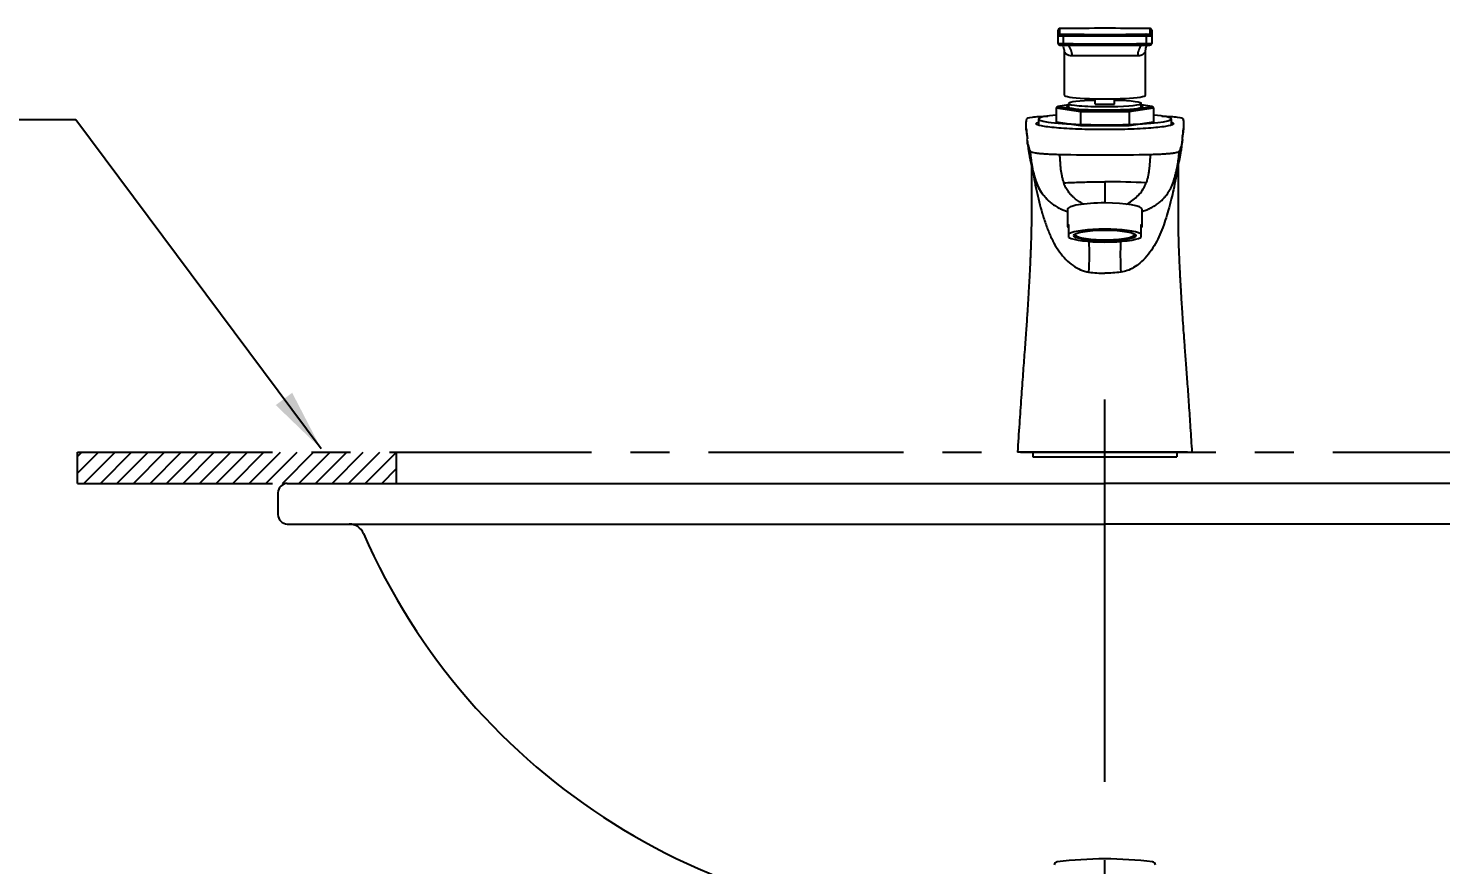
# Model space of a CAD drawing. Extents: x 283 to 7722, y -137 to 2100.
# Drawn here: x 855 to 1307.6, y 687 to 955 of the extents above; entities that cross this region are included whole.
import ezdxf

# ---------------------------------------------------------------- set-up
doc = ezdxf.new("R2010")
doc.units = 0
doc.header["$LTSCALE"] = 50
doc.header["$MEASUREMENT"] = 0
doc.linetypes.add('CENTER', pattern=[2, 1.25, -0.25, 0.25, -0.25])
doc.linetypes.add('HIDDEN', pattern=[0.375, 0.25, -0.125])
doc.layers.get('0').update_dxf_attribs({"linetype": 'CONTINUOUS'})
doc.layers.get('DEFPOINTS').update_dxf_attribs({"linetype": 'CONTINUOUS'})
for name, color, linetype in [('1', 1, 'CENTER'), ('3', 3, 'CONTINUOUS'), ('30', 7, 'CONTINUOUS'), ('CENTER', 2, 'CENTER')]:
    doc.layers.add(name, color=color, linetype=linetype)
doc.styles.get("Standard").update_dxf_attribs({"font": 'NanumGothic.ttf'})
doc.dimstyles.get("Standard").update_dxf_attribs({"dimtxt": 2.5, "dimasz": 2, "dimexe": 2, "dimexo": 1, "dimgap": 2, "dimtad": 1, "dimdec": 0, "dimlfac": 10, "dimrnd": 1, "dimzin": 0, "dimdsep": 46, "dimtxsty": 'Standard', "dimcen": 0, "dimclrd": 7, "dimclre": 7, "dimclrt": 2, "dimadec": 0, "dimazin": 0, "dimtfac": 1, "dimtdec": 0, "dimtofl": 0, "dimtmove": 0, "dimatfit": 3, "dimfxl": 0, "dimtolj": 1, "dimtzin": 0, "dimarcsym": 0})

# ---------------------------------------------------------------- blocks, each defined once
blk = doc.blocks.new('*D4')
at = {"color": 3, "lineweight": -2}
for p, q in [((1644.77, 809.14), (1704.77, 809.14)), ((1684.77, 789.14), (1684.77, 665.04)), ((1684.77, 499.14), (1684.77, 623.24)), ((1232.5, 479.14), (1704.77, 479.14))]:
    blk.add_line(p, q, dxfattribs=at)
at = {"color": 3}
for points in [[(1681.43, 789.14), (1688.1, 789.14), (1684.77, 809.14)], [(1681.43, 499.14), (1688.1, 499.14), (1684.77, 479.14)]]:
    blk.add_solid(points, dxfattribs=at)
at = {"layer": 'DEFPOINTS', "color": 0}
for p in [(1644.77, 809.14), (1232.5, 479.14), (1684.77, 479.14)]:
    blk.add_point(p, dxfattribs=at)
at = {"color": 2, "insert": (1684.77, 644.14), "char_height": 20, "attachment_point": 5}
blk.add_mtext('\\A1;330', dxfattribs=at)
blk = doc.blocks.new('*D6')
at = {"color": 3, "lineweight": -2}
for p, q in [((1529.21, 809.14), (1585, 809.14)), ((1565, 789.14), (1565, 741.64)), ((1565, 654.14), (1565, 701.64)), ((1230.55, 634.14), (1585, 634.14))]:
    blk.add_line(p, q, dxfattribs=at)
at = {"color": 3}
for points in [[(1561.67, 789.14), (1568.33, 789.14), (1565, 809.14)], [(1561.67, 654.14), (1568.33, 654.14), (1565, 634.14)]]:
    blk.add_solid(points, dxfattribs=at)
at = {"layer": 'DEFPOINTS', "color": 0}
for p in [(1529.21, 809.14), (1230.55, 634.14), (1565, 634.14)]:
    blk.add_point(p, dxfattribs=at)
at = {"color": 2, "insert": (1565, 721.64), "char_height": 20, "attachment_point": 5}
blk.add_mtext('\\A1;175', dxfattribs=at)

msp = doc.modelspace()

# ---------------------------------------------------------------- hatches: boundary and pattern name
h = msp.add_hatch()
h.set_pattern_fill('ANSI31', color=256, scale=30, style=0)
h.paths.add_polyline_path([(973, 809.14283), (973, 819.14283), (870.7872, 819.14283), (870.7872, 809.14283)])

# ---------------------------------------------------------------- linework, layer by layer
at = {"ltscale": 0.5}
for p, q in [((1226.47432, 819.14286), (1173.51479, 819.14286)), ((1223.06956, 819.14286), (1176.93044, 819.14281)), ((1176.93044, 819.14281), (1176.93044, 817.66429)), ((1223.06956, 819.14286), (1223.06956, 817.66429))]:
    msp.add_line(p, q, dxfattribs=at)
at = {"color": 7, "linetype": 'HIDDEN'}
msp.add_line((1182.51562, 819.1429), (1182.51562, 819.14282), dxfattribs=at)
at = {"layer": '1', "color": 7, "linetype": 'Continuous'}
for p, q in [((1184.99456, 952.61637), (1184.99456, 954.37027)), ((1184.99456, 950.11675), (1184.99456, 952.61637)), ((1185.49456, 954.8702), (1185.49456, 953.11629)), ((1186.66614, 952.56942), (1186.66614, 950.06981)), ((1213.32297, 950.06981), (1213.32297, 952.56942)), ((1214.49456, 953.11629), (1214.49456, 954.8702)), ((1214.99456, 954.37027), (1214.99456, 952.61637)), ((1214.99456, 952.61637), (1214.99456, 950.11675)), ((1186.99456, 947.25573), (1186.99456, 933.49798)), ((1212.99456, 933.49798), (1212.99456, 947.26955)), ((1192.20033, 928.21441), (1184.4061, 929.39101)), ((1184.4061, 929.39101), (1184.4061, 924.90814)), ((1188.34462, 930.40408), (1184.88394, 929.88166)), ((1188.34465, 930.39651), (1184.98345, 929.88911)), ((1184.98345, 929.88911), (1192.489, 928.75608)), ((1188.34456, 930.8853), (1188.34456, 929.54512)), ((1207.78879, 928.21441), (1192.20033, 928.21441)), ((1192.20033, 928.21441), (1192.20033, 923.73153)), ((1192.489, 928.75608), (1207.50011, 928.75608)), ((1196.89456, 930.61077), (1196.89456, 932.39776)), ((1196.89456, 930.61077), (1203.09456, 930.61077)), ((1203.09456, 930.61077), (1203.09456, 932.39776)), ((1207.50011, 928.75608), (1215.00566, 929.88911)), ((1215.58301, 929.39101), (1207.78879, 928.21441)), ((1207.78879, 928.21441), (1207.78879, 923.73153)), ((1215.00566, 929.88911), (1211.64447, 930.39651)), ((1215.10517, 929.88166), (1211.64449, 930.40408)), ((1211.64456, 929.54512), (1211.64456, 930.8853)), ((1215.58301, 929.39101), (1215.58301, 924.90814)), ((1178.69456, 925.90433), (1178.69456, 923.94781)), ((1192.20033, 923.73153), (1184.4061, 924.90814)), ((1207.78879, 923.73153), (1192.20033, 923.73153)), ((1215.58301, 924.90814), (1207.78879, 923.73153)), ((1221.29456, 923.94781), (1221.29456, 925.90433)), ((1199.99456, 905.79841), (1199.99456, 899.01105)), ((1187.99456, 896.92714), (1187.99456, 891.5107)), ((1211.99456, 891.5107), (1211.99456, 896.92714)), ((1188.49456, 889.15152), (1188.49456, 892.10594)), ((1211.49456, 892.10594), (1211.49456, 889.15152)), ((1188.49456, 887.96104), (1188.49456, 889.15152)), ((1190.49456, 889.09856), (1190.49456, 888.75018)), ((1209.49456, 888.75018), (1209.49456, 889.09856)), ((1211.49456, 889.15152), (1211.49456, 887.96104)), ((1176.93044, 817.66429), (1223.06956, 817.66429))]:
    msp.add_line(p, q, dxfattribs=at)
at = {"layer": '1'}
for p, q in [((870.7872, 819.14283), (973, 819.14283)), ((870.7872, 809.14283), (870.7872, 819.14283)), ((973, 819.14283), (1427, 819.14283)), ((870.7872, 809.14283), (973, 809.14283))]:
    msp.add_line(p, q, dxfattribs=at)
at = {"layer": '1', "color": 7, "linetype": 'Continuous'}
for centre, major_axis, ratio, start_param, end_param in [((1185.49456, 954.37027), (0.5, 0), 0.999848, 1.570796327, 3.141592654), ((1185.49456, 952.61637), (0.5, 0), 0.999848, 1.570796327, 3.141592654), ((1187.99456, 952.61637), (3, 0), 0.017452, 3.141592654, 4.25366493), ((1187.99456, 954.8702), (-2.5, 0), 0.017452, 5.171113031, 6.283185307), ((1187.99456, 953.11629), (-2.5, 0), 0.017452, 0, 0.265054879), ((1187.99456, 953.11629), (-2.5, 0), 0.017452, 0.265055404, 1.112072276), ((1186.88755, 952.57725), (0.00431, 0.49998), 0.442737, 0.019465208, 1.590261535), ((1199.99456, 953.04043), (30.1, 0), 0.017452, 4.25366493, 5.171113031), ((1199.99456, 954.44614), (-29.6, 0), 0.017452, 4.25366493, 5.171113031), ((1199.99456, 953.54036), (-29.6, 0), 0.017452, 1.112072276, 2.029520377), ((1211.99456, 954.8702), (-2.5, 0), 0.017452, 3.919313652, 4.25366493), ((1211.99456, 953.11629), (-2.5, 0), 0.017452, 2.029520377, 2.733357725), ((1213.10157, 952.57725), (-0.00431, 0.49998), 0.442737, 4.692923772, 6.263720099), ((1211.99456, 952.61637), (3, 0), 0.017452, 5.171113031, 6.283185307), ((1211.99456, 954.8702), (-2.5, 0), 0.017452, 3.141592654, 3.919313456), ((1211.99456, 953.11629), (-2.5, 0), 0.017452, 2.733358072, 3.141592654), ((1214.49456, 954.37027), (0.5, 0), 0.999848, 0, 1.570796327), ((1214.49456, 952.61637), (0.5, 0), 0.999848, 0, 1.570796327), ((1187.99456, 950.11675), (-3, 0), 0.017452, 0, 1.112072276), ((1187.99456, 949.61683), (2.5, 0), 0.017452, 3.834987354, 4.25366493), ((1199.99456, 950.54081), (-30.1, 0), 0.017452, 1.112072276, 2.029520377), ((1186.88755, 950.07763), (0.00431, 0.49998), 0.442737, 1.590261535, 3.161057862), ((1199.99456, 950.04089), (29.6, 0), 0.017452, 4.25366493, 5.171113031), ((1185.49456, 945.84277), (-0.11889, -4.99859), 0.806122, 1.641637388, 2.4303569), ((1199.99456, 946.02936), (13, 0), 0.009298, 0.634183841, 2.507408813), ((1214.49456, 945.84277), (0.11889, -4.99859), 0.806122, 3.852828407, 4.641547919), ((1213.10157, 950.07763), (-0.00431, 0.49998), 0.442737, 3.122127445, 4.692923772), ((1211.99456, 949.61683), (2.5, 0), 0.017452, 5.171113031, 5.500686255), ((1211.99456, 950.11675), (-3, 0), 0.017452, 2.029520377, 3.141592654), ((1199.99456, 933.49798), (-13, 0), 0.087156, 0, 3.141592654), ((1184.98345, 929.39101), (0.57735, 0), 0.86273, 1.570796327, 3.141592654), ((1199.99456, 929.88911), (12.3, 0), 0.087156, 2.815063332, 6.283185307), ((1199.99456, 929.59025), (-12, 0), 0.087156, 6.040987991, 6.228796494), ((1199.99456, 930.8853), (-11.65, 0), 0.087156, 4.98168237, 6.283185307), ((1199.99456, 930.8853), (-11.65, 0), 0.087156, 0, 1.57079634), ((1192.489, 928.25799), (0.03749, 0.49954), 0.572989, 0.130245065, 1.701041392), ((1199.99456, 930.8853), (-11.65, 0), 0.087156, 1.570796288, 4.443095563), ((1207.50011, 928.25799), (-0.03749, 0.49954), 0.572989, 4.582143916, 6.152940242), ((1199.99456, 929.59025), (-12, 0), 0.087156, 3.195981588, 3.383790019), ((1199.99456, 929.88911), (12.3, 0), 0.087156, 0, 0.326529384), ((1215.00566, 929.39101), (0.57735, 0), 0.86273, 0, 1.570796327), ((1199.99456, 925.90433), (21.3, 0), 0.087156, 2.391930121, 6.283185307), ((1199.99456, 925.90433), (21.3, 0), 0.087156, 0, 0.749662558), ((1199.99456, 896.92714), (-12, 0), 0.173648, 4.712388959, 6.283185307), ((1199.99456, 896.92714), (-12, 0), 0.173648, 3.141592892, 4.712389043), ((1199.99456, 891.5107), (12, 0), 0.173648, 2.85190566, 3.431279648), ((1199.99456, 891.5107), (12, 0), 0.173648, 5.993498313, 6.572872301), ((1199.99456, 888.55628), (-12, 0), 0.173648, 3.431279648, 5.993498313), ((1199.99456, 888.55628), (-12, 0), 0.173648, 0.289686994, 2.85190566), ((1190.31659, 875.36327), (1.64152, 21.43724), 0.207191, 4.797038507, 5.28355879), ((1209.67252, 875.36327), (-1.64152, 21.43724), 0.207191, 0.999626518, 1.4861468)]:
    msp.add_ellipse(centre, major_axis=major_axis, ratio=ratio, start_param=start_param, end_param=end_param, dxfattribs=at)
msp.add_ellipse((1199.99456, 888.55628), major_axis=(-10, 0), ratio=0.173648, dxfattribs=at)
for points, knots in [([(1186.88324, 954.90938), (1186.77397, 954.90844), (1186.47021, 954.90529), (1186.03201, 954.89853), (1185.64475, 954.88671), (1185.5144, 954.88015), (1185.39693, 954.86497), (1185.29928, 954.83455), (1185.19819, 954.78071), (1185.09195, 954.681), (1185.01305, 954.53682), (1184.99511, 954.42771), (1184.99456, 954.37027)], [0, 0, 0, 0, 0.108226032, 0.316180683, 0.52548979, 0.739767635, 0.79357157, 0.819276822, 0.855693019, 0.899489584, 0.950318517, 1, 1, 1, 1]), ([(1214.99456, 954.37027), (1214.99377, 954.43562), (1214.97342, 954.54437), (1214.89557, 954.67952), (1214.80585, 954.76746), (1214.71849, 954.82106), (1214.64686, 954.84888), (1214.59624, 954.8621), (1214.55259, 954.87016), (1214.4883, 954.87792), (1214.37191, 954.88525), (1214.1369, 954.894), (1213.88134, 954.89879), (1213.76707, 954.90053)], [0, 0, 0, 0, 0.074842105, 0.13400593, 0.183608255, 0.225830591, 0.260029563, 0.288048615, 0.320704839, 0.37932025, 0.5523057, 0.821668093, 1, 1, 1, 1]), ([(1184.99456, 950.11675), (1184.99535, 950.0514), (1185.0157, 949.94266), (1185.09354, 949.80751), (1185.18327, 949.71957), (1185.27062, 949.66597), (1185.34226, 949.63814), (1185.39288, 949.62492), (1185.43653, 949.61687), (1185.50068, 949.6091), (1185.61913, 949.60181), (1185.81248, 949.59407), (1186.02087, 949.59018), (1186.07907, 949.58922)], [0, 0, 0, 0, 0.081688841, 0.146265117, 0.200405182, 0.24649012, 0.283817696, 0.314399999, 0.350043693, 0.414021384, 0.602831961, 0.896836277, 1, 1, 1, 1]), ([(1186.42951, 949.58838), (1186.51399, 949.42712), (1186.69349, 949.03379), (1186.89557, 948.35531), (1186.99964, 947.73318), (1186.98651, 947.35882), (1186.97872, 947.2566)], [0, 0, 0, 0, 0.230280232, 0.538782149, 0.874549145, 1, 1, 1, 1]), ([(1189.52233, 946.10098), (1188.68748, 946.09042), (1188.04783, 946.4275), (1187.21071, 947.03352), (1186.996, 947.29404), (1186.99458, 947.28498)], [0, 0, 0, 0, 0.507359728, 0.507359728, 1, 1, 1, 1]), ([(1212.99454, 947.28493), (1212.99392, 947.29506), (1212.77685, 947.03172), (1211.93635, 946.42463), (1211.3034, 946.0904), (1210.46678, 946.10098)], [0, 0, 0, 0, 0.492763741, 0.492763741, 1, 1, 1, 1]), ([(1213.00815, 947.27043), (1213.00213, 947.36155), (1212.99248, 947.69105), (1213.07353, 948.23809), (1213.23987, 948.87489), (1213.41937, 949.31337), (1213.53262, 949.53945), (1213.55843, 949.58894)], [0, 0, 0, 0, 0.112511617, 0.408135128, 0.679943841, 0.928860697, 1, 1, 1, 1]), ([(1213.76037, 949.58632), (1213.82198, 949.58718), (1214.05271, 949.59076), (1214.34002, 949.60045), (1214.47498, 949.60686), (1214.59217, 949.62205), (1214.68984, 949.65248), (1214.79092, 949.70632), (1214.89716, 949.80603), (1214.97607, 949.95021), (1214.99401, 950.05932), (1214.99456, 950.11675)], [0, 0, 0, 0, 0.092606526, 0.370349072, 0.654684879, 0.726079967, 0.76018953, 0.808511972, 0.866627788, 0.934075197, 1, 1, 1, 1]), ([(1175.24371, 920.29969), (1175.20366, 920.44174), (1174.99969, 921.21292), (1174.76167, 922.61396), (1174.73482, 924.34846), (1174.86745, 925.45343), (1174.95229, 925.92907)], [0, 0, 0, 0, 0.075727638, 0.41110137, 0.746475102, 1, 1, 1, 1]), ([(1174.95229, 925.92907), (1174.98853, 926.13233), (1175.53797, 926.33406), (1177.95483, 926.66511), (1179.70193, 926.788), (1181.7496, 926.84939)], [0, 0, 0, 0, 0.518456859, 0.518456859, 1, 1, 1, 1]), ([(1221.30621, 924.8893), (1221.75864, 924.73552), (1222.36755, 924.3265), (1220.81513, 923.66693), (1215.9679, 923.02641), (1208.61872, 922.60394), (1199.99456, 922.44975), (1191.37039, 922.60394), (1184.02122, 923.02641), (1179.17398, 923.66693), (1177.62156, 924.3265), (1178.23047, 924.73552), (1178.68291, 924.8893)], [0, 0, 0, 0, 0.068267658, 0.176200742, 0.284133825, 0.392066906, 0.499999986, 0.607933066, 0.715866147, 0.82379923, 0.931732314, 1, 1, 1, 1]), ([(1218.28897, 926.84787), (1220.31787, 926.78575), (1222.05877, 926.66211), (1224.44638, 926.33433), (1225.00061, 926.13223), (1225.03683, 925.92907)], [0, 0, 0, 0, 0.479538408, 0.479538408, 1, 1, 1, 1]), ([(1225.03683, 925.92907), (1225.12166, 925.45343), (1225.25429, 924.34846), (1225.22745, 922.61396), (1224.98943, 921.21292), (1224.78545, 920.44174), (1224.74541, 920.29969)], [0, 0, 0, 0, 0.253524898, 0.58889863, 0.924272362, 1, 1, 1, 1]), ([(1174.79036, 922.85416), (1174.84641, 922.11003), (1174.95566, 920.98829), (1175.10251, 919.84614), (1175.15507, 919.46791)], [0, 0, 0, 0, 0.670460059, 1, 1, 1, 1]), ([(1176.14369, 915.46521), (1175.92855, 915.97625), (1175.52019, 917.11634), (1175.24543, 918.37552), (1175.15084, 919.12331), (1175.13755, 919.24196)], [0, 0, 0, 0, 0.40612002, 0.90577848, 1, 1, 1, 1]), ([(1175.16979, 919.59536), (1175.18313, 919.65384), (1175.19851, 919.71233), (1175.23503, 919.85895), (1175.26088, 919.97239), (1175.26734, 920.08583), (1175.26759, 920.11113)], [0, 0, 0, 0, 0.340221193, 0.340221193, 0.852893351, 1, 1, 1, 1]), ([(1224.85156, 919.24196), (1224.83828, 919.12331), (1224.74368, 918.37552), (1224.46892, 917.11634), (1224.06056, 915.97625), (1223.84543, 915.46521)], [0, 0, 0, 0, 0.09422152, 0.59387998, 1, 1, 1, 1]), ([(1224.72153, 920.11111), (1224.72177, 920.08583), (1224.72824, 919.97238), (1224.75408, 919.85895), (1224.79053, 919.7126), (1224.80585, 919.65438), (1224.81914, 919.59615)], [0, 0, 0, 0, 0.147304916, 0.660784098, 0.660784098, 1, 1, 1, 1]), ([(1224.83038, 919.4408), (1224.84036, 919.51258), (1224.98825, 920.59213), (1225.1055, 921.69372), (1225.18995, 922.74345)], [0, 0, 0, 0, 0.066579786, 1, 1, 1, 1]), ([(1175.29194, 917.65181), (1175.34147, 917.21309), (1175.44706, 916.3735), (1175.62325, 915.20072), (1175.79265, 914.20761), (1175.93809, 913.431), (1176.09441, 912.64959), (1176.28637, 911.75707), (1176.51905, 910.76723), (1176.78481, 909.72428), (1177.08211, 908.63924), (1177.461, 907.37664), (1177.76025, 906.42762), (1177.94685, 905.90546), (1177.96409, 905.85755)], [0, 0, 0, 0, 0.110438091, 0.210546732, 0.292385684, 0.355938966, 0.401208262, 0.479318371, 0.568998646, 0.645501788, 0.739207966, 0.852862692, 0.986475033, 1, 1, 1, 1]), ([(1177.91689, 906.096), (1177.78674, 906.52562), (1177.53374, 907.36085), (1177.07796, 909.11692), (1176.613, 911.35066), (1176.29101, 913.63509), (1176.18009, 915.01307), (1176.14369, 915.46521)], [0, 0, 0, 0, 0.142719554, 0.277458785, 0.56627007, 0.857683822, 1, 1, 1, 1]), ([(1185.4574, 914.4563), (1185.13268, 914.46269), (1184.48949, 914.4779), (1183.23788, 914.51785), (1181.75661, 914.58521), (1180.1636, 914.69127), (1178.79599, 914.81897), (1177.68495, 914.96434), (1176.8539, 915.12325), (1176.31968, 915.29155), (1176.1681, 915.40721), (1176.14369, 915.4652)], [0, 0, 0, 0, 0.062499865, 0.125000071, 0.250000481, 0.375000892, 0.500001303, 0.625001713, 0.750002124, 0.875002535, 1, 1, 1, 1]), ([(1185.4574, 914.4563), (1185.48687, 914.07094), (1185.54581, 913.30028), (1185.63956, 911.77235), (1185.79387, 909.88179), (1186.08622, 908.00533), (1186.43394, 906.53688), (1186.66434, 905.81489), (1186.77563, 905.46614)], [0, 0, 0, 0, 0.125141221, 0.250268547, 0.500038578, 0.749324067, 0.878915328, 1, 1, 1, 1]), ([(1214.53171, 914.4563), (1214.50996, 914.17392), (1214.47824, 913.75121), (1214.4381, 913.18943), (1214.40116, 912.62895), (1214.35717, 911.93079), (1214.2918, 911.09684), (1214.21366, 910.26688), (1214.11624, 909.44128), (1214.01511, 908.75721), (1213.93218, 908.28083), (1213.88107, 908.00938), (1213.84083, 907.80619), (1213.79861, 907.60341), (1213.73964, 907.3336), (1213.62926, 906.86302), (1213.48612, 906.32916), (1213.34497, 905.86609), (1213.26612, 905.62293), (1213.22902, 905.51162), (1213.21353, 905.46612)], [0, 0, 0, 0, 0.091545092, 0.137317638, 0.183090184, 0.274635276, 0.366180368, 0.45772546, 0.549270552, 0.640815644, 0.68658819, 0.709474463, 0.732360736, 0.755247009, 0.778133282, 0.823905828, 0.91545092, 0.961223465, 0.984109738, 1, 1, 1, 1]), ([(1223.84542, 915.46521), (1223.82101, 915.40722), (1223.66943, 915.29155), (1223.13522, 915.12325), (1222.30416, 914.96434), (1221.19312, 914.81897), (1219.82551, 914.69127), (1218.2325, 914.58521), (1216.75124, 914.51785), (1215.49963, 914.4779), (1214.85644, 914.46269), (1214.53172, 914.4563)], [0, 0, 0, 0, 0.124998404, 0.24999868, 0.374998957, 0.499999233, 0.62499951, 0.749999787, 0.875000063, 0.937500202, 1, 1, 1, 1]), ([(1222.02666, 905.86513), (1222.09738, 906.06742), (1222.26531, 906.55851), (1222.47875, 907.22665), (1222.66294, 907.82545), (1222.79014, 908.2525), (1222.89896, 908.62723), (1223.00176, 908.99043), (1223.10109, 909.35051), (1223.19705, 909.70754), (1223.28969, 910.06144), (1223.38487, 910.43486), (1223.50003, 910.90042), (1223.64842, 911.52597), (1223.83505, 912.36261), (1224.05, 913.41121), (1224.28054, 914.67108), (1224.50707, 916.10811), (1224.63715, 917.12313), (1224.69657, 917.64884)], [0, 0, 0, 0, 0.055751452, 0.135469658, 0.184650407, 0.221681645, 0.255430999, 0.288313446, 0.320329946, 0.351481552, 0.381769428, 0.411194858, 0.4454274, 0.496413606, 0.564528622, 0.649760094, 0.752090931, 0.87149813, 1, 1, 1, 1]), ([(1222.07228, 906.09599), (1222.09918, 906.1812), (1222.15456, 906.36052), (1222.26589, 906.72973), (1222.45962, 907.39627), (1222.71827, 908.36438), (1222.99404, 909.53373), (1223.23515, 910.70984), (1223.4415, 911.89187), (1223.58444, 912.8811), (1223.68134, 913.67458), (1223.76659, 914.46931), (1223.8174, 915.0666), (1223.84543, 915.46521)], [0, 0, 0, 0, 0.0286099, 0.059945065, 0.122615394, 0.247956052, 0.37329671, 0.498637368, 0.623978026, 0.749318684, 0.811989013, 0.874659342, 1, 1, 1, 1]), ([(1176.42687, 911.17513), (1176.42869, 910.10833), (1176.43313, 907.44404), (1176.43988, 903.34781), (1176.44487, 899.05194), (1176.45483, 895.25295), (1176.44656, 891.95094), (1176.38533, 889.14695), (1176.31208, 886.84119), (1176.2502, 885.03307), (1176.20098, 883.7081), (1176.16329, 882.74138), (1176.13277, 881.98538), (1176.10174, 881.23912), (1176.06422, 880.36388), (1176.01123, 879.17372), (1175.92765, 877.38967), (1175.80071, 874.86901), (1175.61752, 871.53849), (1175.37305, 867.48653), (1175.06035, 862.71341), (1174.67565, 857.21922), (1174.21952, 851.00367), (1173.7017, 844.06586), (1173.13726, 836.40431), (1172.57472, 828.01529), (1172.19009, 822.18105), (1171.99471, 819.14286)], [0, 0, 0, 0, 0.034737516, 0.086756098, 0.133385808, 0.174622925, 0.210463486, 0.240904844, 0.265945193, 0.2855825, 0.299815221, 0.309118223, 0.317083382, 0.32445159, 0.333437919, 0.345611472, 0.363229905, 0.39156082, 0.427736172, 0.471758556, 0.523631744, 0.583360152, 0.650948662, 0.72640171, 0.809723412, 0.90092013, 1, 1, 1, 1]), ([(1176.73442, 910.28576), (1176.86577, 909.41243), (1177.03018, 908.39827), (1177.41553, 906.23102), (1177.63705, 905.07834), (1178.37685, 901.541), (1178.97194, 899.08006), (1179.66471, 896.60261)], [0, 0, 0, 0, 0.245828461, 0.245828461, 0.497218974, 0.497218974, 1, 1, 1, 1]), ([(1227.99441, 819.14286), (1227.82306, 821.78241), (1227.48834, 826.85347), (1227.0085, 834.14906), (1226.52732, 840.81911), (1226.07863, 846.86617), (1225.67457, 852.29142), (1225.32376, 857.09567), (1225.02877, 861.27929), (1224.78856, 864.84239), (1224.61093, 867.61086), (1224.48434, 869.67504), (1224.39849, 871.12532), (1224.33529, 872.22631), (1224.28614, 873.10349), (1224.23877, 873.96637), (1224.18192, 875.0289), (1224.11124, 876.39797), (1224.02386, 878.17446), (1223.91895, 880.46387), (1223.79884, 883.35325), (1223.67477, 886.8513), (1223.54658, 890.95799), (1223.53296, 895.67452), (1223.54776, 900.99785), (1223.55362, 906.22984), (1223.55959, 909.68727), (1223.5622, 911.16787)], [0, 0, 0, 0, 0.086086602, 0.165394577, 0.237929443, 0.303696624, 0.362699644, 0.414941474, 0.460425274, 0.499154161, 0.531130937, 0.550683779, 0.566440568, 0.578401925, 0.586568289, 0.595030305, 0.606533689, 0.621209328, 0.63966345, 0.664444689, 0.695834266, 0.733829274, 0.778425869, 0.829620355, 0.887408865, 0.951784171, 1, 1, 1, 1]), ([(1180.25906, 901.56107), (1180.16538, 901.68374), (1179.64418, 902.38723), (1178.75875, 903.80514), (1178.19568, 905.33735), (1177.91689, 906.096)], [0, 0, 0, 0, 0.098598617, 0.553687598, 1, 1, 1, 1]), ([(1177.91689, 906.096), (1177.91689, 906.09591), (1177.9169, 906.09571), (1177.91692, 906.09533), (1177.91695, 906.09465), (1177.91702, 906.0933), (1177.91716, 906.09059), (1177.91747, 906.08516), (1177.91819, 906.07426), (1177.92003, 906.05231), (1177.92532, 906.00784), (1177.93859, 905.93627), (1177.95525, 905.87709), (1177.96621, 905.84429)], [0, 0, 0, 0, 0.001196838, 0.002393676, 0.004787352, 0.009574701, 0.019149391, 0.038298737, 0.076597302, 0.153193929, 0.306385278, 0.612761018, 1, 1, 1, 1]), ([(1177.97364, 905.82307), (1178.22134, 905.09304), (1178.87236, 903.67579), (1179.67226, 902.21848), (1180.24869, 901.57756), (1180.26157, 901.56332)], [0, 0, 0, 0, 0.489812393, 0.988641941, 1, 1, 1, 1]), ([(1193.17175, 898.57958), (1192.97261, 898.68525), (1192.54372, 898.92292), (1191.89808, 899.31668), (1191.23855, 899.76371), (1190.60139, 900.24492), (1190.09194, 900.6753), (1189.69901, 901.03775), (1189.41216, 901.31874), (1189.13369, 901.60894), (1188.86415, 901.90846), (1188.60405, 902.21734), (1188.27068, 902.64162), (1187.88064, 903.19514), (1187.4602, 903.89601), (1187.09182, 904.63173), (1186.87928, 905.16425), (1186.78241, 905.44609), (1186.77559, 905.46612)], [0, 0, 0, 0, 0.071439664, 0.155271827, 0.23910399, 0.322936153, 0.406768316, 0.448684397, 0.490600479, 0.53251656, 0.574432642, 0.616348723, 0.658264804, 0.742096967, 0.82592913, 0.909761293, 0.993593456, 1, 1, 1, 1]), ([(1186.77561, 905.46614), (1187.69313, 905.50711), (1189.50103, 905.58781), (1192.22613, 905.68004), (1194.88695, 905.74727), (1197.47005, 905.79001), (1199.16452, 905.79564), (1199.99456, 905.79841)], [0, 0, 0, 0, 0.213570853, 0.420826826, 0.62128573, 0.81448691, 1, 1, 1, 1]), ([(1206.90116, 898.62494), (1207.192, 898.78116), (1208.68939, 899.63826), (1210.62871, 901.16983), (1212.13127, 903.17856), (1212.82735, 904.44614), (1213.08669, 905.13121), (1213.21348, 905.46614)], [0, 0, 0, 0, 0.105835127, 0.552131079, 0.77526084, 0.890127671, 1, 1, 1, 1]), ([(1219.72124, 901.54718), (1219.85904, 901.72783), (1220.19367, 902.18804), (1220.55909, 902.75781), (1220.82833, 903.22377), (1221.00369, 903.54057), (1221.29913, 904.11084), (1221.60779, 904.79773), (1221.84727, 905.42638), (1221.97471, 905.79283), (1222.03764, 905.98647), (1222.06972, 906.08787), (1222.07228, 906.09599)], [0, 0, 0, 0, 0.144838517, 0.357473076, 0.410631715, 0.463790355, 0.570107634, 0.782742193, 0.889059472, 0.942218112, 0.995376752, 1, 1, 1, 1]), ([(1223.12471, 909.44441), (1222.99388, 908.61663), (1222.65243, 906.59466), (1222.03194, 903.47693), (1221.25, 900.03774), (1220.65143, 897.8163), (1220.32441, 896.60261)], [0, 0, 0, 0, 0.214083957, 0.497581841, 0.725504691, 1, 1, 1, 1]), ([(1222.07223, 906.096), (1222.06698, 906.04535), (1222.05908, 905.96916), (1222.03804, 905.89063), (1222.02978, 905.86437)], [0, 0, 0, 0, 0.664912866, 1, 1, 1, 1]), ([(1181.38106, 900.25252), (1181.35114, 900.28353), (1180.969, 900.6832), (1180.59382, 901.12271), (1180.25906, 901.56107)], [0, 0, 0, 0, 0.078172441, 1, 1, 1, 1]), ([(1218.5697, 900.21322), (1218.68019, 900.32654), (1219.0042, 900.66984), (1219.38791, 901.11815), (1219.65674, 901.46263), (1219.72124, 901.54718)], [0, 0, 0, 0, 0.279966653, 0.825926947, 1, 1, 1, 1]), ([(1219.72754, 901.56332), (1219.74042, 901.57756), (1219.79684, 901.64029), (1219.85165, 901.70401), (1219.89309, 901.75377)], [0, 0, 0, 0, 0.227444701, 1, 1, 1, 1]), ([(1179.66471, 896.60261), (1180.01772, 895.3402), (1180.4061, 894.14671), (1181.03486, 892.27219), (1181.2508, 891.65641), (1181.6965, 890.46817), (1181.92648, 889.89129), (1182.40105, 888.75573), (1182.64511, 888.20252), (1183.15142, 887.15295), (1183.41452, 886.64989), (1184.23557, 885.16851), (1184.82651, 884.22335), (1186.10696, 882.46277), (1186.79396, 881.65163), (1188.23114, 880.18259), (1188.98809, 879.52081), (1190.57308, 878.3873), (1191.389, 877.92202), (1192.64297, 877.38715), (1193.06286, 877.23613), (1193.94469, 876.99154), (1194.40498, 876.8984), (1194.88109, 876.83686)], [0, 0, 0, 0, 0.125, 0.125, 0.1875, 0.1875, 0.25, 0.25, 0.3125, 0.3125, 0.375, 0.375, 0.5, 0.5, 0.625, 0.625, 0.75, 0.75, 0.875, 0.875, 0.9375, 0.9375, 1, 1, 1, 1]), ([(1181.18834, 900.48265), (1181.3009, 900.35078), (1181.77361, 899.81982), (1182.63542, 899.07729), (1183.83128, 898.18476), (1185.25539, 897.35398), (1186.66993, 896.72786), (1187.61168, 896.41758), (1187.98943, 896.3088)], [0, 0, 0, 0, 0.067910634, 0.281961615, 0.496438461, 0.699118545, 0.880359401, 1, 1, 1, 1]), ([(1220.32441, 896.60261), (1220.01193, 895.56371), (1219.38772, 893.48836), (1218.2999, 890.40456), (1217.0275, 887.41497), (1215.42625, 884.55643), (1213.51344, 881.92415), (1211.40431, 879.79807), (1209.28288, 878.27092), (1207.2402, 877.25817), (1205.79934, 876.97346), (1205.10803, 876.83686)], [0, 0, 0, 0, 0.124897647, 0.249498282, 0.373782948, 0.498535701, 0.628587242, 0.748541199, 0.84038449, 0.923417089, 1, 1, 1, 1]), ([(1211.99427, 896.31181), (1212.13721, 896.35277), (1212.73746, 896.53397), (1213.80455, 896.92836), (1215.13797, 897.57735), (1216.37605, 898.3387), (1217.43472, 899.15212), (1218.15502, 899.7604), (1218.53024, 900.1806), (1218.5706, 900.22663)], [0, 0, 0, 0, 0.049501703, 0.207933854, 0.372580037, 0.551751799, 0.752993682, 0.973254969, 1, 1, 1, 1]), ([(1209.49456, 888.75017), (1209.49456, 888.31829), (1208.47071, 887.88907), (1204.95343, 887.27831), (1202.48165, 887.10052), (1197.50746, 887.10052), (1195.03568, 887.27831), (1191.5184, 887.88907), (1190.49456, 888.31829), (1190.49456, 888.93761), (1190.6874, 889.12455), (1191.04947, 889.30108)], [0, 0, 0, 0, 0.225530003, 0.225530003, 0.451060006, 0.451060006, 0.676590009, 0.676590009, 0.902120012, 0.902120012, 1, 1, 1, 1]), ([(1205.10803, 876.83686), (1204.25534, 876.74002), (1202.56952, 876.54858), (1200.84622, 876.51861), (1199.99456, 876.5038)], [0, 0, 0, 0, 0.505797528, 1, 1, 1, 1]), ([(1199.99456, 819.14286), (1199.11156, 819.14286), (1198.22857, 819.14286), (1196.47048, 819.14286), (1195.3766, 819.14286), (1194.07867, 819.14286), (1193.21778, 819.14286), (1191.72404, 819.14286), (1189.63383, 819.14286), (1187.2182, 819.14286), (1184.91579, 819.14286), (1182.74776, 819.14286), (1180.73253, 819.14286), (1178.88868, 819.14286), (1176.6799, 819.14286), (1174.87751, 819.14286), (1173.53325, 819.14286), (1172.89288, 819.14286), (1172.505, 819.14286), (1172.20205, 819.14286), (1172.07083, 819.14286), (1172.02721, 819.14286)], [0, 0, 0, 0, 0.06250781, 0.06250781, 0.125015621, 0.140642573, 0.156269526, 0.187523431, 0.250031241, 0.312539051, 0.375046862, 0.437554672, 0.500062482, 0.562570292, 0.625078103, 0.750093723, 0.812601533, 0.875109344, 0.906363249, 0.937617154, 1, 1, 1, 1]), ([(1199.99456, 819.14286), (1200.87755, 819.14286), (1201.76054, 819.14286), (1203.51863, 819.14286), (1204.61251, 819.14286), (1205.91045, 819.14286), (1206.77133, 819.14286), (1208.26508, 819.14286), (1210.35528, 819.14286), (1212.77092, 819.14286), (1215.07332, 819.14286), (1217.24135, 819.14286), (1219.25658, 819.14286), (1221.10043, 819.14286), (1223.30921, 819.14286), (1225.1116, 819.14286), (1226.45586, 819.14286), (1227.09624, 819.14286), (1227.48412, 819.14286), (1227.78736, 819.14286), (1227.91872, 819.14286), (1227.96225, 819.14286), (1227.96229, 819.14286)], [0, 0, 0, 0, 0.062496096, 0.062496096, 0.124992192, 0.140616216, 0.15624024, 0.187488288, 0.249984383, 0.312480479, 0.374976575, 0.437472671, 0.499968767, 0.562464863, 0.624960958, 0.74995315, 0.812449246, 0.874945342, 0.90619339, 0.937441438, 0.999937533, 1, 1, 1, 1])]:
    msp.add_open_spline(points, degree=3, knots=knots, dxfattribs=at)
for points, degree in [([(1178.59909, 924.10039), (1178.56176, 924.06763), (1178.53434, 924.03479), (1178.51697, 924.00191)], 3), ([(1221.49459, 923.92116), (1221.49827, 924.0046), (1221.4345, 924.08794), (1221.30655, 924.17048)], 3), ([(1175.13755, 919.24196), (1175.13222, 919.28965), (1175.13208, 919.33736), (1175.13559, 919.38506)], 3), ([(1175.29057, 917.65199), (1175.22971, 918.18097), (1175.1787, 918.71109), (1175.13755, 919.24196)], 3), ([(1224.6985, 917.65163), (1224.79699, 918.51257), (1224.8535, 919.3853)], 2), ([(1224.70428, 917.70817), (1224.76304, 918.22141), (1224.8121, 918.73286), (1224.85156, 919.24196)], 3), ([(1224.85352, 919.38513), (1224.85703, 919.33741), (1224.8569, 919.28968), (1224.85156, 919.24196)], 3), ([(1225.19368, 922.79005), (1225.19538, 922.81141), (1225.19707, 922.83278), (1225.19876, 922.85416)], 3), ([(1199.99456, 914.31453), (1195.08817, 914.31453), (1190.24277, 914.36203), (1185.4574, 914.4563)], 3), ([(1214.53172, 914.4563), (1209.74634, 914.36203), (1204.90094, 914.31453), (1199.99456, 914.31453)], 3), ([(1177.96621, 905.84429), (1177.97015, 905.83252), (1177.9743, 905.82077), (1177.97865, 905.80907)], 3), ([(1213.2135, 905.46614), (1208.949, 905.66686), (1204.52382, 905.79841), (1199.99456, 905.79841)], 3), ([(1221.21186, 903.93065), (1221.5195, 904.55516), (1221.79668, 905.17824), (1222.01547, 905.82307)], 3), ([(1222.02978, 905.86437), (1222.02481, 905.84858), (1222.0194, 905.83281), (1222.01361, 905.81714)], 3), ([(1180.49302, 901.25958), (1181.18834, 900.48265)], 1), ([(1208.78863, 889.36992), (1209.24785, 889.17353), (1209.49456, 888.96218), (1209.49456, 888.75017)], 3), ([(1194.88109, 876.83686), (1196.5781, 876.61755), (1198.27975, 876.50474), (1199.99456, 876.5038)], 3)]:
    msp.add_open_spline(points, degree=degree, dxfattribs=at)
at = {"layer": '3', "color": 7}
for p, q in [((935, 806.14283), (935, 799.14283)), ((938, 809.14283), (1200, 809.14283)), ((1462, 809.14283), (1200, 809.14283)), ((938, 796.14283), (1200, 796.14283)), ((1462, 796.14283), (1200, 796.14283))]:
    msp.add_line(p, q, dxfattribs=at)
for centre, radius, start, end in [((938, 806.14283), 3, 90, 180), ((938, 799.14283), 3, 180, 270), ((957.77073, 791.14283), 5, 22.6480656, 90), ((1153.5611, 876.9319), 208.7615, 203.6857634, 272.0426023), ((1246.4389, 876.9319), 208.7615, 267.9573977, 336.3142366)]:
    msp.add_arc(centre, radius, start, end, dxfattribs=at)
at = {"layer": '3'}
for centre, radius, start, end in [((1200.00208, 568.83724), 120, 90, 97.3204137), ((1200.00208, 568.83724), 120, 82.6795863, 90), ((1184.85208, 686.7681), 1.1, 97.3204137, 169.426199), ((1215.15208, 686.7681), 1.1, 10.573801, 82.6795863)]:
    msp.add_arc(centre, radius, start, end, dxfattribs=at)
at = {"layer": '30', "color": 7, "linetype": 'Continuous'}
msp.add_line((1215.21061, 819.14286), (1184.77851, 819.14286), dxfattribs=at)
at = {"layer": 'CENTER', "color": 1, "linetype": 'CENTER', "ltscale": 2}
msp.add_line((1200, 313.48497), (1200, 836.02487), dxfattribs=at)
at = {"layer": 'CENTER', "color": 2, "linetype": 'CENTER', "ltscale": 2}
msp.add_line((973, 809.14283), (973, 819.14283), dxfattribs=at)

# ---------------------------------------------------------------- dimensions: what is measured, and where the dimension line sits
for base, p1, p2, picture, middle in [((1565, 634.14283), (1529.2128, 809.14283), (1230.55315, 634.14283), '*D6', (1565, 721.64283)), ((1684.76623, 479.14283), (1644.76623, 809.14283), (1232.5, 479.14283), '*D4', (1684.76623, 644.14283))]:
    dim = msp.add_linear_dim(base=base, p1=p1, p2=p2, angle=90, dimstyle='Standard', override={"dimtxt": 20, "dimasz": 20, "dimexe": 20, "dimexo": 0, "dimgap": 10, "dimtih": 1, "dimtoh": 1, "dimdec": 4, "dimlfac": 1, "dimzin": 8, "dimclrd": 3, "dimclre": 3, "dimtdec": 4, "dimarcsym": 1})
    dim.commit()
    dim.dimension.update_dxf_attribs({"geometry": picture, "text_midpoint": middle})

# ---------------------------------------------------------------- leaders
msp.add_leader([(948.88295, 820.17901), (870.21938, 925.62488), (387.13763, 925.62488)], dimstyle='Standard', override={"dimtxt": 20, "dimasz": 20, "dimexe": 20, "dimexo": 0, "dimgap": 10, "dimtad": 0, "dimdec": 4, "dimlfac": 1, "dimzin": 8, "dimclrd": 3, "dimclre": 3, "dimtdec": 4, "dimarcsym": 1})

doc.saveas('drawing.dxf')
